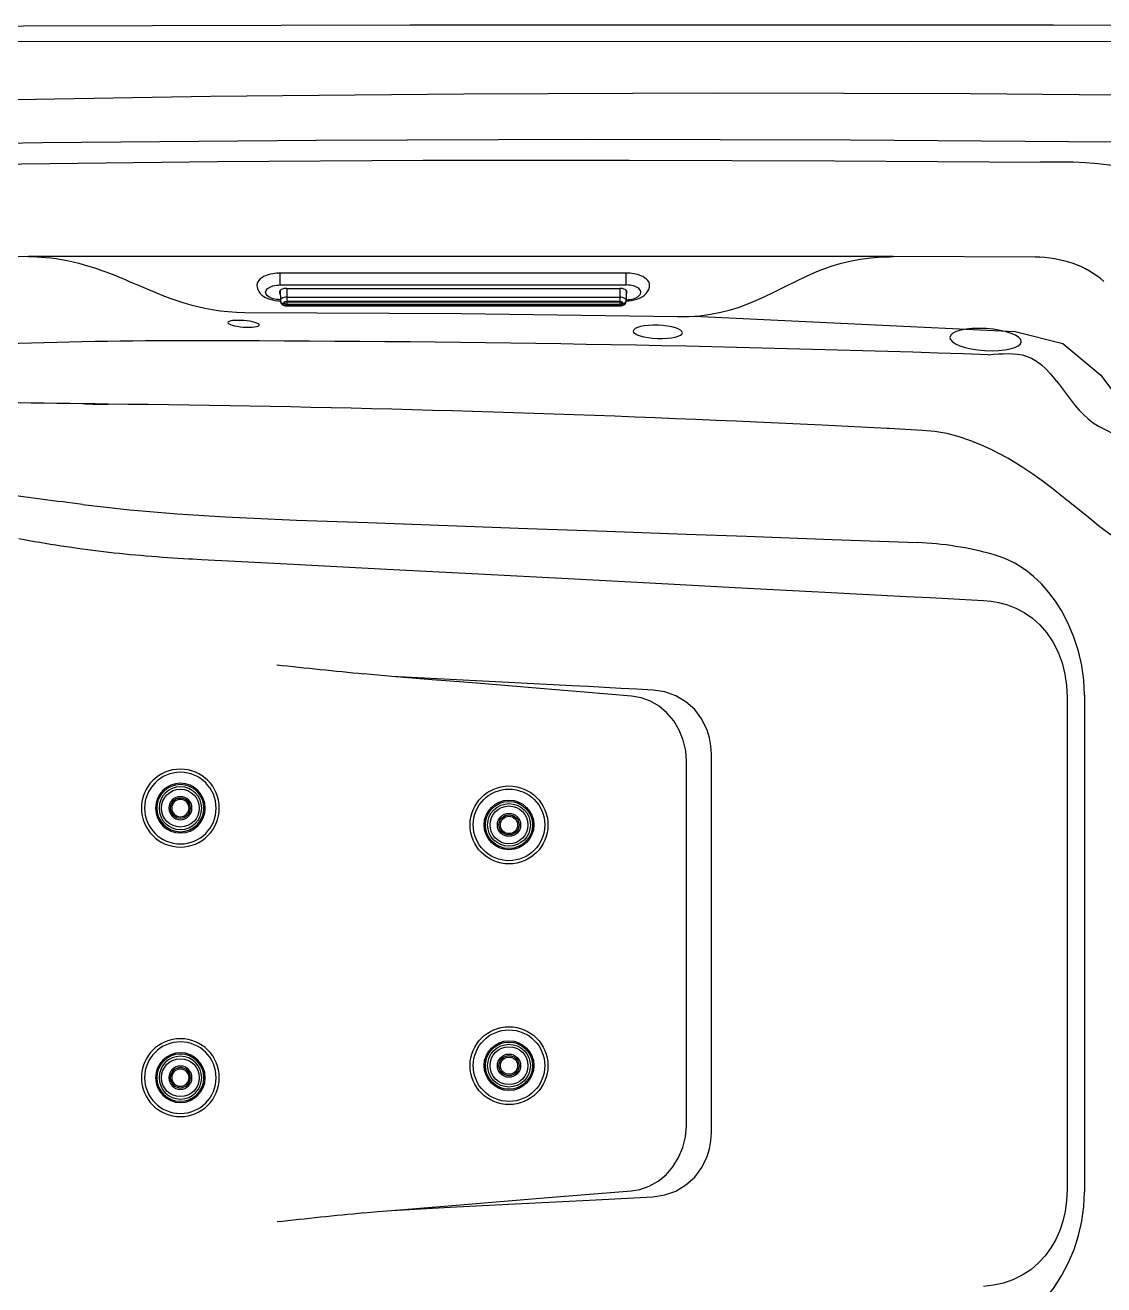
# Model space of a CAD drawing. Extents: x 398 to 509, y 623 to 780.
# Drawn here: x 437.24 to 462.18, y 705.87 to 735 of the extents above; entities that cross this region are included whole.
import ezdxf

# ---------------------------------------------------------------- set-up
doc = ezdxf.new("R2010")
doc.units = 0
doc.header["$MEASUREMENT"] = 0
doc.linetypes.add('HIDDEN', pattern=[0.1875, 0.0625, -0.0625, 0.0625])
for name, color, linetype in [('1', 4, 'Continuous'), ('JET', 3, 'Continuous'), ('LIGHT', 2, 'Continuous')]:
    doc.layers.add(name, color=color, linetype=linetype)

# ---------------------------------------------------------------- blocks, each defined once
blk = doc.blocks.new('WATERFALL')
at = {"layer": '1'}
for p, q in [((4, 0), (-4, 0)), ((-4, -0.396), (-3.999, -0.638)), ((-3.85, -0.351), (3.85, -0.351)), ((4, -0.396), (3.999, -0.638)), ((-4, -0.632), (-3.999, -0.658)), ((4, -0.632), (3.999, -0.658))]:
    blk.add_line(p, q, dxfattribs=at)
at = {"layer": '1', "color": 3, "linetype": 'Continuous'}
for p, q in [((-4, -0.273), (-4, 0)), ((4, -0.273), (4, 0.001)), ((-4, -0.273), (4, -0.273)), ((-3.85, -0.556), (3.85, -0.556)), ((-3.85, -0.556), (-3.85, -0.758)), ((3.85, -0.351), (3.85, -0.556)), ((3.85, -0.556), (3.85, -0.758)), ((-3.925, -0.695), (-3.925, -0.711)), ((-3.9, -0.695), (-3.9, -0.679)), ((3.85, -0.658), (-3.85, -0.658)), ((-3.85, -0.663), (3.85, -0.663)), ((-3.85, -0.718), (3.85, -0.718)), ((-3.85, -0.748), (3.85, -0.748)), ((3.9, -0.695), (3.9, -0.679)), ((3.925, -0.695), (3.925, -0.711))]:
    blk.add_line(p, q, dxfattribs=at)
at = {"layer": '1', "color": 3}
blk.add_line((-3.85, -0.351), (-3.85, -0.556), dxfattribs=at)
at = {"layer": '1', "linetype": 'Continuous'}
blk.add_line((-3.85, -0.758), (3.85, -0.758), dxfattribs=at)
at = {"layer": '1'}
for centre, radius, start, end in [((-4.005, -0.96), 0.96, 89.7026, 110.5473), ((4.005, -0.96), 0.96, 69.4527, 90.2974), ((-4.38, -0.276), 0.162, 137.3529, 196.1624), ((-4.199, -0.443), 0.408, 110.5473, 137.3529), ((4.199, -0.443), 0.408, 42.6471, 69.4527), ((4.38, -0.276), 0.162, 343.8376, 42.6471), ((-4.219, -0.258), 0.323, 191.3089, 230.2531), ((-4.094, -0.107), 0.519, 230.3167, 253.2943), ((-3.91, -0.443), 0.11, 169.5931, 190.5464), ((-3.943, -0.453), 0.0809, 117.1348, 158.7066), ((-3.958, -0.443), 0.0631, 198.2934, 228.5703), ((-3.859, -0.606), 0.255, 87.9371, 118.1535), ((3.859, -0.606), 0.255, 61.8465, 92.0629), ((3.943, -0.453), 0.0809, 21.2934, 62.8652), ((3.958, -0.443), 0.0631, 311.4297, 341.7066), ((3.91, -0.443), 0.11, 349.4536, 10.4069), ((4.094, -0.107), 0.519, 286.7057, 309.6833), ((4.219, -0.258), 0.323, 309.7469, 348.6911), ((-4.004, 0.171), 0.811, 252.8804, 270.2955), ((-3.917, -0.652), 0.0826, 185.5312, 225.4143), ((-3.858, -0.593), 0.166, 225.4143, 272.815), ((3.858, -0.593), 0.166, 267.185, 314.5857), ((3.917, -0.652), 0.0826, 314.5857, 354.4688), ((3.95, -0.633), 0.0493, 354.0691, 39.2593), ((4.004, 0.171), 0.811, 269.7045, 287.1196)]:
    blk.add_arc(centre, radius, start, end, dxfattribs=at)
at = {"layer": '1', "color": 3, "linetype": 'Continuous'}
for centre, radius, start, end in [((-3.86, -0.775), 0.22, 87.5101, 119.3743), ((3.86, -0.775), 0.22, 60.6257, 92.4899), ((-3.95, -0.633), 0.0493, 140.7407, 185.9309), ((-3.933, -0.626), 0.0679, 190.5036, 252.9656), ((-3.93, -0.649), 0.0751, 119.3743, 140.7407), ((-3.922, -0.59), 0.105, 252.9656, 268.2617), ((-3.893, -0.7), 0.0319, 125.8154, 171.1791), ((-3.906, -0.711), 0.0194, 179.0129, 218.493), ((-3.881, -0.691), 0.0512, 218.493, 247.8988), ((-3.872, -0.73), 0.0693, 108.3606, 125.8154), ((-3.883, -0.693), 0.0165, 186.2572, 229.3653), ((-3.851, -0.619), 0.13, 247.8988, 270.493), ((-3.876, -0.7), 0.0321, 119.8351, 135.4578), ((-3.861, -0.667), 0.0505, 229.3653, 264.7528), ((-3.847, -0.805), 0.148, 91.2486, 108.3606), ((-3.867, -0.717), 0.0511, 107.1562, 119.8351), ((-3.85, -0.77), 0.106, 89.5501, 107.1562), ((-3.814, -0.15), 0.57, 264.7528, 266.3621), ((-3.814, -0.15), 0.57, 264.7528, 266.3621), ((3.847, -0.805), 0.148, 71.6394, 88.7514), ((3.85, -0.77), 0.106, 72.8438, 90.4499), ((3.814, -0.15), 0.57, 273.6379, 275.2472), ((3.851, -0.619), 0.13, 269.507, 292.1012), ((3.861, -0.667), 0.0505, 275.2472, 310.6347), ((3.867, -0.717), 0.0511, 60.1649, 72.8438), ((3.876, -0.7), 0.0321, 44.5422, 60.1649), ((3.872, -0.73), 0.0693, 54.1846, 71.6394), ((3.883, -0.693), 0.0165, 310.6347, 353.7428), ((3.92, -0.673), 0.0225, 207.2341, 269.8666), ((3.881, -0.691), 0.0512, 292.1012, 321.507), ((3.893, -0.7), 0.0319, 8.8209, 54.1846), ((3.906, -0.711), 0.0194, 321.507, 0.9871), ((3.922, -0.59), 0.105, 271.7383, 287.0344), ((3.933, -0.626), 0.0679, 287.0344, 349.4964), ((3.93, -0.649), 0.0751, 39.2593, 60.6257)]:
    blk.add_arc(centre, radius, start, end, dxfattribs=at)
at = {"layer": '1', "color": 3, "linetype": 'Continuous', "extrusion": (0, 0, -1)}
blk.add_ellipse((-4, -0.443), major_axis=(0.34, 0), ratio=0.499996, start_param=1.570796, end_param=4.712389, dxfattribs=at)
at = {"layer": '1', "color": 3, "linetype": 'Continuous'}
blk.add_ellipse((4, -0.443), major_axis=(-0.34, 0), ratio=0.499996, start_param=1.570796, end_param=4.712389, dxfattribs=at)
blk = doc.blocks.new('2016MINI_4')
at = {"layer": '1', "color": 4}
for radius in [0.901, 0.2]:
    blk.add_circle((0, 0), radius, dxfattribs=at)
at = {"layer": '1', "color": 3}
for radius in [0.828, 0.575, 0.545, 0.494, 0.268, 0.233]:
    blk.add_circle((0, 0), radius, dxfattribs=at)
blk = doc.blocks.new('2018 PRISM')
at = {"layer": '1', "linetype": 'Continuous', "lineweight": 25}
for p, q in [((58.736, 85.944), (38.736, 85.944)), ((58.644, 85.942), (58.736, 85.944)), ((62.014, 85.934), (58.736, 85.944)), ((58.629, 81.968), (58.593, 81.969)), ((39.979, 80.212), (39.942, 80.216)), ((59.289, 79.332), (59.289, 79.334)), ((59.037, 78.087), (59.577, 78.058)), ((59.577, 78.058), (60.82, 77.993)), ((62.754, 75.756), (62.754, 64.364)), ((62.764, 64.316), (62.764, 75.804)), ((63.159, 75.804), (63.159, 64.316)), ((54.527, 65.854), (54.527, 74.44)), ((54.527, 65.7), (54.527, 65.854)), ((54.527, 65.682), (54.527, 65.7))]:
    blk.add_line(p, q, dxfattribs=at)
at = {"layer": '1', "linetype": 'HIDDEN', "lineweight": 18}
blk.add_line((58.645, 85.941), (58.736, 85.944), dxfattribs=at)
at = {"layer": '1', "color": 6, "linetype": 'Continuous', "lineweight": 25, "flags": 128}
blk.add_lwpolyline([(107.127, 91.052), (92.233, 91.175), (77.338, 91.256), (62.444, 91.297), (47.55, 91.297), (32.655, 91.256), (17.761, 91.175), (2.867, 91.052)], dxfattribs=at)
at = {"layer": '1', "linetype": 'Continuous', "lineweight": 25, "flags": 128}
for points in [[(2.891, 90.877), (2.891, 90.877), (3.449, 90.879), (5.449, 90.883), (13.449, 90.898), (31.815, 90.921), (59.137, 90.93), (83.118, 90.917), (107.045, 90.878), (107.045, 90.878)], [(4.874, 88.308), (9.262, 88.551), (13.651, 88.77), (19.507, 89.027), (25.364, 89.243), (31.223, 89.42), (37.083, 89.556), (42.943, 89.654), (48.804, 89.713), (54.664, 89.735), (60.524, 89.718), (66.384, 89.663), (72.843, 89.558), (79.302, 89.405), (85.76, 89.205), (92.215, 88.955), (98.669, 88.657), (105.12, 88.308)], [(75.876, 88.443), (69.835, 88.525), (63.794, 88.591), (57.753, 88.636), (51.712, 88.652), (45.385, 88.634), (39.058, 88.574), (32.733, 88.465)], [(32.742, 87.992), (37.922, 88.085), (43.103, 88.145), (47.863, 88.173), (52.622, 88.179), (57.383, 88.164), (62.143, 88.133)], [(62.899, 88.127), (62.606, 88.129), (62.143, 88.133)], [(65.059, 87.76), (64.838, 87.821), (64.636, 87.874), (64.431, 87.924), (64.215, 87.972), (64.01, 88.013), (63.731, 88.059), (63.463, 88.094), (63.183, 88.117), (62.899, 88.127)], [(38.736, 85.944), (37.724, 85.943), (36.735, 85.94), (35.736, 85.935), (34.732, 85.929), (33.732, 85.921), (32.736, 85.911)], [(38.736, 85.944), (38.93, 85.939), (39.123, 85.927), (39.246, 85.914), (39.369, 85.899), (39.493, 85.879), (39.628, 85.854), (39.765, 85.824), (39.895, 85.792), (40.019, 85.758), (40.148, 85.719), (40.235, 85.692), (40.328, 85.661), (40.427, 85.626), (40.499, 85.599), (40.584, 85.567), (40.687, 85.528), (40.795, 85.484), (40.893, 85.444), (40.969, 85.413), (41.062, 85.373), (41.154, 85.334), (41.238, 85.299), (41.398, 85.23), (41.549, 85.167), (41.691, 85.108), (41.842, 85.048), (42.005, 84.987), (42.165, 84.931), (42.325, 84.879), (42.489, 84.831), (42.651, 84.788), (42.814, 84.751), (42.979, 84.72), (43.163, 84.692), (43.348, 84.672), (43.541, 84.66), (43.736, 84.656)], [(53.736, 84.559), (53.999, 84.562), (54.257, 84.579), (54.506, 84.611), (54.743, 84.657), (54.966, 84.714), (55.175, 84.779), (55.466, 84.889), (55.734, 85.008), (55.989, 85.131), (56.237, 85.256), (56.485, 85.38), (56.739, 85.5), (57.008, 85.615), (57.298, 85.721), (57.507, 85.784), (57.73, 85.839), (57.966, 85.884), (58.215, 85.917), (58.473, 85.937), (58.645, 85.941)], [(43.736, 84.656), (48.736, 84.627), (53.736, 84.559)], [(58.593, 81.969), (57.086, 82.045), (55.573, 82.116)], [(59.409, 81.926), (59.019, 81.947), (58.629, 81.968)], [(64.24, 79.272), (64.14, 79.298), (64.029, 79.346), (63.906, 79.416), (63.777, 79.5), (63.636, 79.602), (63.482, 79.72), (63.325, 79.846), (63.156, 79.984), (62.975, 80.132), (62.791, 80.283), (62.596, 80.438), (62.391, 80.598), (62.182, 80.755), (61.964, 80.911), (61.735, 81.064), (61.382, 81.281), (61.016, 81.477), (60.763, 81.593), (60.503, 81.695), (60.238, 81.782), (59.971, 81.85), (59.694, 81.899), (59.409, 81.926)], [(39.979, 80.212), (41.078, 80.091), (42.178, 79.995), (43.278, 79.923), (44.931, 79.85), (46.579, 79.793), (48.43, 79.726), (50.274, 79.659), (52.111, 79.593), (53.941, 79.527), (55.339, 79.476)], [(55.339, 79.476), (57.319, 79.405), (59.289, 79.332)], [(42.438, 78.956), (42.449, 78.956), (42.527, 78.952), (42.735, 78.941), (43.511, 78.9), (44.854, 78.83)], [(63.159, 75.804), (63.143, 76.145), (63.095, 76.486), (63.017, 76.821), (62.913, 77.144), (62.781, 77.458), (62.624, 77.756), (62.485, 77.974), (62.333, 78.177), (62.161, 78.373), (61.976, 78.548), (61.837, 78.662), (61.693, 78.763), (61.545, 78.853), (61.3, 78.971), (61.047, 79.057)], [(44.854, 78.83), (47.021, 78.716), (49.14, 78.605), (51.213, 78.497), (53.239, 78.39), (55.219, 78.287), (57.151, 78.185), (59.037, 78.087)], [(60.82, 77.993), (60.995, 77.977), (61.169, 77.946), (61.374, 77.889), (61.573, 77.81), (61.763, 77.71), (61.951, 77.579), (62.124, 77.425), (62.278, 77.251), (62.426, 77.033), (62.547, 76.797), (62.64, 76.547), (62.704, 76.288), (62.742, 76.023), (62.754, 75.756)], [(47.136, 76.235), (46.815, 76.263), (46.489, 76.295)], [(52.681, 75.782), (52.129, 75.827), (51.582, 75.872), (51.025, 75.918), (50.478, 75.963), (49.927, 76.008), (49, 76.083), (48.071, 76.159), (47.136, 76.235)], [(53.177, 75.92), (52.804, 75.94), (52.43, 75.959), (52.057, 75.979), (51.683, 75.998), (51.308, 76.017), (49.833, 76.093), (48.487, 76.163), (47.136, 76.235)], [(53.953, 74.28), (53.933, 74.512), (53.875, 74.759), (53.781, 74.992), (53.655, 75.204), (53.499, 75.39), (53.319, 75.544), (53.119, 75.663), (52.904, 75.743), (52.681, 75.782)], [(54.527, 74.44), (54.518, 74.628), (54.485, 74.814), (54.43, 74.993), (54.308, 75.244), (54.142, 75.466), (53.939, 75.649), (53.704, 75.789), (53.447, 75.88), (53.177, 75.92)], [(53.953, 65.84), (53.953, 66.147), (53.952, 70.213), (53.953, 74.28)], [(52.681, 64.338), (52.87, 64.368), (53.088, 64.443), (53.293, 64.558), (53.478, 64.71), (53.639, 64.894), (53.77, 65.106), (53.868, 65.339), (53.929, 65.586), (53.953, 65.84)], [(53.176, 64.201), (53.447, 64.241), (53.704, 64.332), (53.938, 64.472), (54.142, 64.655), (54.308, 64.877), (54.43, 65.128), (54.485, 65.307), (54.518, 65.493), (54.527, 65.682)], [(47.13, 63.884), (48.159, 63.968), (49.181, 64.051), (50.937, 64.195), (52.681, 64.338)], [(47.13, 63.884), (48.484, 63.956), (49.833, 64.026), (51.708, 64.124), (52.002, 64.14), (52.296, 64.155), (52.59, 64.17), (52.883, 64.186), (53.176, 64.201)], [(62.754, 64.364), (62.743, 64.11), (62.71, 63.859), (62.658, 63.636), (62.587, 63.42), (62.495, 63.213), (62.382, 63.016), (62.248, 62.833), (62.097, 62.669), (61.914, 62.513), (61.714, 62.383), (61.502, 62.279), (61.281, 62.202), (61.052, 62.152), (60.82, 62.127)], [(61.047, 61.064), (61.217, 61.118), (61.383, 61.186), (61.547, 61.269), (61.695, 61.358), (61.839, 61.46), (61.978, 61.574), (62.222, 61.813), (62.438, 62.08), (62.625, 62.367), (62.783, 62.666), (62.915, 62.981), (63.019, 63.304), (63.095, 63.637), (63.143, 63.975), (63.159, 64.316)], [(46.489, 63.826), (46.812, 63.857), (47.13, 63.884)]]:
    blk.add_lwpolyline(points, dxfattribs=at)
at = {"layer": '1', "linetype": 'HIDDEN', "lineweight": 18, "flags": 128}
blk.add_lwpolyline([(58.533, 85.939), (58.559, 85.94), (58.644, 85.942)], dxfattribs=at)
at = {"layer": '1'}
blk.add_lwpolyline([(54.128, 84.57), (61.551, 84.216), (62.656, 83.934), (63.534, 83.206), (64.178, 82.349), (65.019, 81.553), (65.651, 81.105), (66.67, 80.598), (67.261, 80.481), (68.22, 80.382), (71.191, 80.356), (74.154, 80.386), (74.758, 80.449), (75.386, 80.608), (75.877, 80.802), (75.877, 80.802), (76.718, 81.38), (77.264, 81.977), (77.629, 82.342), (77.986, 82.593), (78.314, 82.726), (78.953, 82.826), (80.933, 82.826), (82.913, 82.826)], dxfattribs=at)
for centre in [(42.245, 73.189), (49.846, 72.8), (49.846, 67.232), (42.245, 66.954)]:
    blk.add_circle(centre, 0.438, dxfattribs=at)
at = {"layer": '1', "linetype": 'Continuous', "lineweight": 25}
for centre, radius, start, end in [((62.003, 83.212), 2.722, 70.7811, 89.7507), ((62.157, 83.692), 2.218, 49.2746, 70.4687), ((42.213, -21.155), 105.153, 89.93997, 92.50042), ((42.207, -460.179), 544.176, 88.02799, 89.98781), ((41.85, 230.469), 147.942, 269.29841, 269.50515), ((35.931, -354.377), 436.935, 87.42346, 89.39138), ((44.035, 109.092), 30.179, 259.444, 263.2164), ((58.951, 71.418), 7.921, 74.6565, 87.5508), ((44.029, 109.156), 30.241, 263.2427, 266.985), ((68.894, 301.12), 225.939, 263.79531, 264.3092), ((64.843, -122.963), 187.688, 95.61176, 96.22739)]:
    blk.add_arc(centre, radius, start, end, dxfattribs=at)
at = {"layer": '1'}
for points in [[(60.933, 83.675), (61.812, 83.644), (63.48, 82.026), (63.604, 81.964), (64.288, 81.529), (65.47, 80.41), (67.149, 79.167), (69.015, 78.915)], [(40.573, 82.533), (35.837, 82.603), (28.045, 82.584), (26.689, 82.507), (22.505, 82.116), (16.314, 81.206), (8.365, 79.35)], [(39.979, 80.212), (38.158, 80.455), (32.294, 81.457), (24.843, 81.704), (22.455, 81.543), (18.088, 81.048), (12.5, 80.182), (8.055, 79.25)]]:
    blk.add_spline(points, degree=3, dxfattribs=at)
at = {"layer": 'LIGHT', "extrusion": (0, 0, -1)}
for centre, major_axis, ratio in [((43.707, 84.391), (0.363, -0.029), 0.205485), ((53.288, 84.204), (-0.569, 0.02), 0.267077), ((60.869, 84.026), (-0.826, 0.051), 0.306959)]:
    blk.add_ellipse(centre, major_axis=major_axis, ratio=ratio, dxfattribs=at)
at = {"layer": 'JET'}
blk.add_blockref('WATERFALL', (48.557, 85.562), dxfattribs=at)
at = {"layer": 'JET', "color": 1, "xscale": -1, "rotation": 270}
for p in [(42.245, 73.189), (42.245, 66.954)]:
    blk.add_blockref('2016MINI_4', p, dxfattribs=at)
at = {"layer": 'JET', "color": 1, "rotation": 90}
for p in [(49.846, 72.8), (49.846, 67.232)]:
    blk.add_blockref('2016MINI_4', p, dxfattribs=at)

msp = doc.modelspace()

# ---------------------------------------------------------------- block references
at = {"layer": '1'}
msp.add_blockref('2018 PRISM', (398.58, 643.705), dxfattribs=at)

doc.saveas('drawing.dxf')
